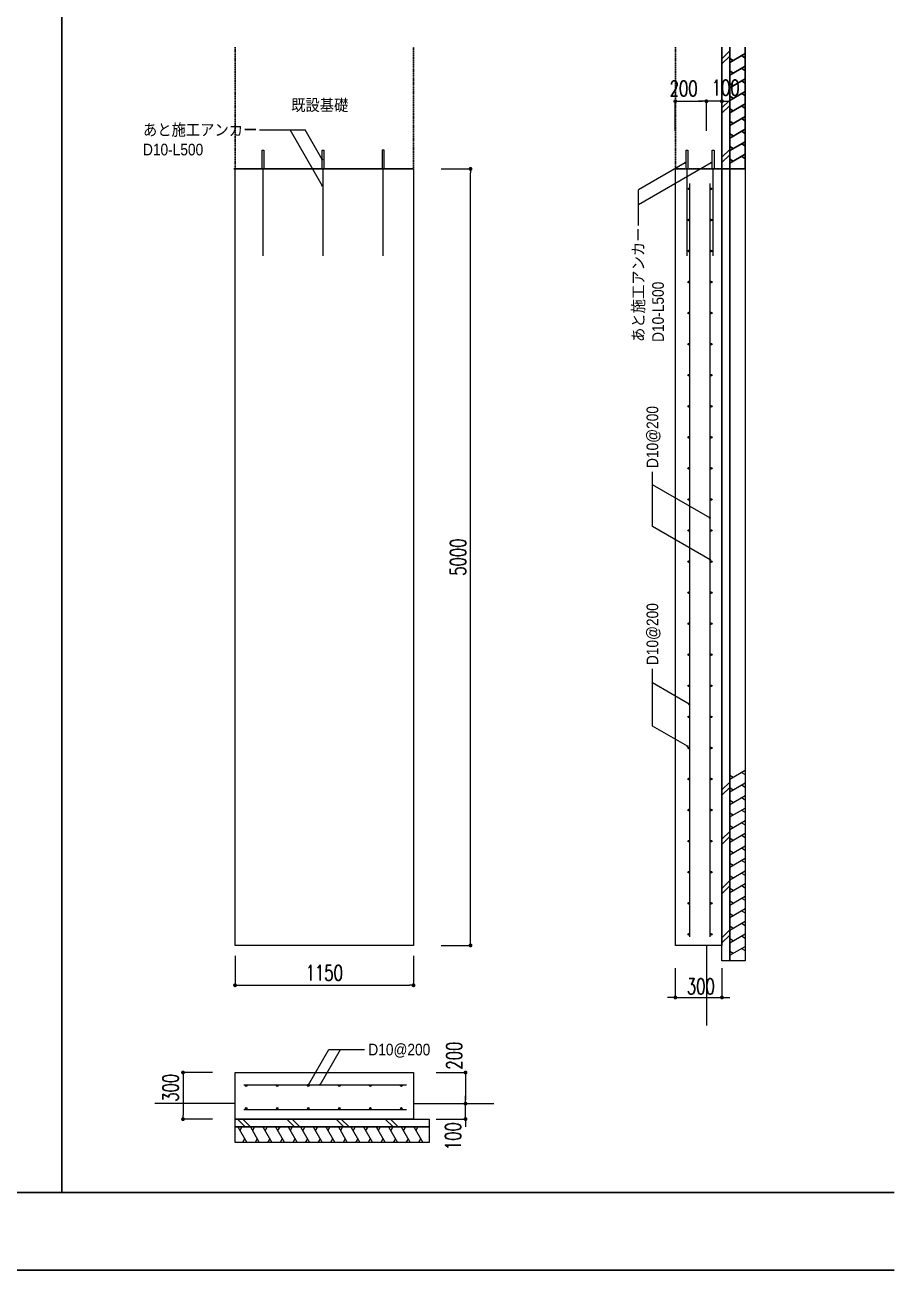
# Model space of a CAD drawing. Header units: millimetres. Extents: x 3721 to 423725, y 3529 to 115772.
# Drawn here: x 140860 to 163252, y 59682 to 91752 of the extents above; entities that cross this region are included whole.
import ezdxf
from ezdxf.enums import TextEntityAlignment as Align

# ---------------------------------------------------------------- set-up
doc = ezdxf.new("R2010")
doc.units = ezdxf.units.MM
doc.header["$LTSCALE"] = 0.2
doc.header["$PDMODE"] = 1
doc.linetypes.add('HIDDEN', pattern=[0.375, 0.25, -0.125])
doc.layers.get('Defpoints').update_dxf_attribs({"color": 40})
for name, color, linetype in [('0-1', 7, 'Continuous'), ('A_タイトル枠', 7, 'Continuous'), ('A_建築（下図）', 8, 'Continuous'), ('A_記述', 3, 'Continuous')]:
    doc.layers.add(name, color=color, linetype=linetype)
for name, color, linetype, lineweight, true_color in [('A_寸法', 1, 'Continuous', 9, 0xff0000), ('改修範囲', 1, 'Continuous', 9, 0xff0000), ('改修記述', 1, 'Continuous', 9, 0xff0000)]:
    doc.layers.add(name, color=color, linetype=linetype, lineweight=lineweight, true_color=true_color)
doc.styles.add('Dim', font='simplex.shx', dxfattribs={"width": 0.7, "bigfont": 'extfont2.shx'})
doc.styles.add('スタイル1', font='MS PGothic.ttf')
doc.dimstyles.new('1-200', dxfattribs={"dimscale": 200, "dimtxt": 3, "dimasz": 1, "dimexe": 1, "dimexo": 1, "dimgap": 1, "dimtad": 1, "dimdec": 0, "dimtxsty": 'Dim', "dimblk": 'DOT', "dimcen": 2.5, "dimadec": 0, "dimazin": 0, "dimtfac": 1, "dimtdec": 0, "dimtix": 1, "dimtmove": 2, "dimatfit": 3, "dimldrblk": '引出線', "dimfxl": 1, "dimlwd": -1, "dimlwe": -1, "dimarcsym": 0})

# ---------------------------------------------------------------- blocks, each defined once
blk = doc.blocks.new('_Dot')
at = {"color": 0, "linetype": 'ByBlock', "lineweight": -2}
blk.add_line((-0.5, 0), (-1, 0), dxfattribs=at)
at = {"color": 0, "linetype": 'ByBlock', "const_width": 0.5}
blk.add_lwpolyline([(-0.25, 0, 1), (0.25, 0, 1)], format="xyb", close=True, dxfattribs=at)
blk = doc.blocks.new('*D75')
at = {"layer": 'A_寸法', "color": 0, "transparency": 16777216}
for p, q in [((151582, 88044), (152340, 88044)), ((152340, 68144), (152340, 87944)), ((151582, 68044), (152340, 68044))]:
    blk.add_line(p, q, dxfattribs=at)
at = {"layer": 'Defpoints', "color": 0, "transparency": 16777216}
for p in [(151582, 88044), (152340, 88044), (151582, 68044)]:
    blk.add_point(p, dxfattribs=at)
at = {"layer": 'A_寸法', "color": 0, "transparency": 16777216, "xscale": 100, "yscale": 100, "zscale": 100}
for p, rotation in [((152340, 88044), 90), ((152340, 68044), 270)]:
    blk.add_blockref('_Dot', p, dxfattribs=dict(at, rotation=rotation))
at = {"layer": 'A_寸法', "color": 0, "transparency": 16777216, "insert": (152020, 78044), "char_height": 400, "attachment_point": 5, "rotation": 90, "style": 'Dim'}
blk.add_mtext('5000', dxfattribs=at)
blk = doc.blocks.new('引出線')
at = {"color": 0, "linetype": 'ByBlock'}
for points in [[(0, 0), (-1.96, -0.4)], [(-1, 0), (0, 0)]]:
    blk.add_lwpolyline(points, dxfattribs=at)
blk = doc.blocks.new('*D76')
at = {"layer": 'A_寸法', "color": 0, "transparency": 16777216}
for p, q in [((146274, 67776), (146274, 67018)), ((150870, 67776), (150870, 67018)), ((146374, 67018), (150770, 67018))]:
    blk.add_line(p, q, dxfattribs=at)
at = {"layer": 'Defpoints', "color": 0, "transparency": 16777216}
for p in [(146274, 67776), (150870, 67776), (150870, 67018)]:
    blk.add_point(p, dxfattribs=at)
at = {"layer": 'A_寸法', "color": 0, "transparency": 16777216, "xscale": 100, "yscale": 100, "zscale": 100, "rotation": 180}
blk.add_blockref('_Dot', (146274, 67018), dxfattribs=at)
at = {"layer": 'A_寸法', "color": 0, "transparency": 16777216, "xscale": 100, "yscale": 100, "zscale": 100}
blk.add_blockref('_Dot', (150870, 67018), dxfattribs=at)
at = {"layer": 'A_寸法', "color": 0, "transparency": 16777216, "insert": (148572, 67338), "char_height": 400, "attachment_point": 5, "style": 'Dim'}
blk.add_mtext('1150', dxfattribs=at)
blk = doc.blocks.new('*D77')
at = {"layer": 'A_寸法', "color": 0, "transparency": 16777216}
for p, q in [((145692, 64771), (144934, 64771)), ((144934, 64671), (144934, 63671)), ((145692, 63571), (144934, 63571))]:
    blk.add_line(p, q, dxfattribs=at)
at = {"layer": 'Defpoints', "color": 0, "transparency": 16777216}
for p in [(145692, 64771), (144934, 63571), (145692, 63571)]:
    blk.add_point(p, dxfattribs=at)
at = {"layer": 'A_寸法', "color": 0, "transparency": 16777216, "xscale": 100, "yscale": 100, "zscale": 100}
for p, rotation in [((144934, 64771), 90), ((144934, 63571), 270)]:
    blk.add_blockref('_Dot', p, dxfattribs=dict(at, rotation=rotation))
at = {"layer": 'A_寸法', "color": 0, "transparency": 16777216, "insert": (144614, 64377), "char_height": 400, "attachment_point": 5, "rotation": 90, "style": 'Dim'}
blk.add_mtext('300', dxfattribs=at)
blk = doc.blocks.new('*D96')
at = {"layer": 'A_寸法', "color": 0, "transparency": 16777216}
for p, q in [((151453, 64771), (152211, 64771)), ((152211, 64671), (152211, 64071)), ((151453, 63971), (152211, 63971))]:
    blk.add_line(p, q, dxfattribs=at)
at = {"layer": 'Defpoints', "color": 0, "transparency": 16777216}
for p in [(151453, 64771), (151453, 63971), (152211, 63971)]:
    blk.add_point(p, dxfattribs=at)
at = {"layer": 'A_寸法', "color": 0, "transparency": 16777216, "xscale": 100, "yscale": 100, "zscale": 100}
for p, rotation in [((152211, 64771), 90), ((152211, 63971), 270)]:
    blk.add_blockref('_Dot', p, dxfattribs=dict(at, rotation=rotation))
at = {"layer": 'A_寸法', "color": 0, "transparency": 16777216, "insert": (151919, 65204), "char_height": 400, "attachment_point": 5, "rotation": 90, "style": 'Dim'}
blk.add_mtext('200', dxfattribs=at)
blk = doc.blocks.new('*D97')
at = {"layer": 'A_寸法', "color": 0, "transparency": 16777216}
for p, q in [((152211, 64071), (152211, 64171)), ((151453, 63971), (152211, 63971)), ((152211, 63571), (152211, 63971)), ((151453, 63571), (152211, 63571)), ((152211, 63471), (152211, 63371))]:
    blk.add_line(p, q, dxfattribs=at)
at = {"layer": 'Defpoints', "color": 0, "transparency": 16777216}
for p in [(151453, 63971), (152211, 63971), (151453, 63571)]:
    blk.add_point(p, dxfattribs=at)
at = {"layer": 'A_寸法', "color": 0, "transparency": 16777216, "xscale": 100, "yscale": 100, "zscale": 100}
for p, rotation in [((152211, 63971), 270), ((152211, 63571), 90)]:
    blk.add_blockref('_Dot', p, dxfattribs=dict(at, rotation=rotation))
at = {"layer": 'A_寸法', "color": 0, "transparency": 16777216, "insert": (151891, 63131), "char_height": 400, "attachment_point": 5, "rotation": 90, "style": 'Dim'}
blk.add_mtext('100', dxfattribs=at)
blk = doc.blocks.new('*D98')
at = {"layer": 'A_寸法', "color": 0, "transparency": 16777216}
for p, q in [((157616, 67462), (157616, 66704)), ((158816, 67462), (158816, 66704)), ((157516, 66704), (157416, 66704)), ((157616, 66704), (158816, 66704)), ((158916, 66704), (159016, 66704))]:
    blk.add_line(p, q, dxfattribs=at)
at = {"layer": 'Defpoints', "color": 0, "transparency": 16777216}
for p in [(157616, 67462), (158816, 67462), (158816, 66704)]:
    blk.add_point(p, dxfattribs=at)
at = {"layer": 'A_寸法', "color": 0, "transparency": 16777216, "xscale": 100, "yscale": 100, "zscale": 100}
blk.add_blockref('_Dot', (157616, 66704), dxfattribs=at)
at = {"layer": 'A_寸法', "color": 0, "transparency": 16777216, "xscale": 100, "yscale": 100, "zscale": 100, "rotation": 180}
blk.add_blockref('_Dot', (158816, 66704), dxfattribs=at)
at = {"layer": 'A_寸法', "color": 0, "transparency": 16777216, "insert": (158273, 66989), "char_height": 400, "attachment_point": 5, "style": 'Dim'}
blk.add_mtext('300', dxfattribs=at)
blk = doc.blocks.new('*D99')
at = {"layer": 'A_寸法', "color": 0, "transparency": 16777216}
for p, q in [((157616, 89027), (157616, 89785)), ((157716, 89785), (158316, 89785)), ((158416, 89027), (158416, 89785))]:
    blk.add_line(p, q, dxfattribs=at)
at = {"layer": 'Defpoints', "color": 0, "transparency": 16777216}
for p in [(158416, 89785), (157616, 89027), (158416, 89027)]:
    blk.add_point(p, dxfattribs=at)
at = {"layer": 'A_寸法', "color": 0, "transparency": 16777216, "xscale": 100, "yscale": 100, "zscale": 100, "rotation": 180}
blk.add_blockref('_Dot', (157616, 89785), dxfattribs=at)
at = {"layer": 'A_寸法', "color": 0, "transparency": 16777216, "xscale": 100, "yscale": 100, "zscale": 100}
blk.add_blockref('_Dot', (158416, 89785), dxfattribs=at)
at = {"layer": 'A_寸法', "color": 0, "transparency": 16777216, "insert": (157829, 90114), "char_height": 400, "attachment_point": 5, "style": 'Dim'}
blk.add_mtext('200', dxfattribs=at)
blk = doc.blocks.new('*D100')
at = {"layer": 'A_寸法', "color": 0, "transparency": 16777216}
for p, q in [((158316, 89785), (158216, 89785)), ((158416, 89027), (158416, 89785)), ((158816, 89785), (158416, 89785)), ((158816, 89027), (158816, 89785)), ((158916, 89785), (159016, 89785))]:
    blk.add_line(p, q, dxfattribs=at)
at = {"layer": 'Defpoints', "color": 0, "transparency": 16777216}
for p in [(158416, 89785), (158416, 89027), (158816, 89027)]:
    blk.add_point(p, dxfattribs=at)
at = {"layer": 'A_寸法', "color": 0, "transparency": 16777216, "xscale": 100, "yscale": 100, "zscale": 100}
blk.add_blockref('_Dot', (158416, 89785), dxfattribs=at)
at = {"layer": 'A_寸法', "color": 0, "transparency": 16777216, "xscale": 100, "yscale": 100, "zscale": 100, "rotation": 180}
blk.add_blockref('_Dot', (158816, 89785), dxfattribs=at)
at = {"layer": 'A_寸法', "color": 0, "transparency": 16777216, "insert": (158915, 90134), "char_height": 400, "attachment_point": 5, "style": 'Dim'}
blk.add_mtext('100', dxfattribs=at)

msp = doc.modelspace()

# ---------------------------------------------------------------- hatches: boundary and pattern name
at = {"layer": '改修範囲', "transparency": 33554687}
h = msp.add_hatch(color=256, dxfattribs=at)
h.dxf.hatch_style = 1
h.paths.add_polyline_path([(148512.2, 88296.8, -0.5773503), (148532.4, 88285.1), (148518.9, 88285.1)])
h.paths.add_polyline_path([(148512.2, 88296.8), (148518.9, 88285.1), (148505.4, 88285.1, -0.2679492)])
h.paths.add_polyline_path([(148505.4, 88285.1), (148518.9, 88285.1), (148532.4, 88285.1, -1)])
h = msp.add_hatch(color=256, dxfattribs=at)
h.dxf.hatch_style = 1
h.paths.add_polyline_path([(157858.7, 88195.9, -0.5773503), (157870.3, 88216.1), (157870.3, 88202.7)])
h.paths.add_polyline_path([(157858.7, 88195.9), (157870.3, 88202.7), (157870.3, 88189.2, -0.2679492)])
h.paths.add_polyline_path([(157870.3, 88189.2), (157870.3, 88202.7), (157870.3, 88216.1, -1)])
h = msp.add_hatch(color=256, dxfattribs=at)
h.dxf.hatch_style = 1
h.paths.add_polyline_path([(158527.8, 88195.9, -0.5773503), (158539.4, 88216.1), (158539.4, 88202.7)])
h.paths.add_polyline_path([(158527.8, 88195.9), (158539.4, 88202.7), (158539.4, 88189.2, -0.2679492)])
h.paths.add_polyline_path([(158539.4, 88189.2), (158539.4, 88202.7), (158539.4, 88216.1, -1)])
h = msp.add_hatch(color=256, dxfattribs=at)
h.dxf.hatch_style = 1
h.paths.add_polyline_path([(148512.2, 87627.7, -0.5773503), (148532.4, 87616), (148518.9, 87616)])
h.paths.add_polyline_path([(148512.2, 87627.7), (148518.9, 87616), (148505.4, 87616, -0.2679492)])
h.paths.add_polyline_path([(148505.4, 87616), (148518.9, 87616), (148532.4, 87616, -1)])
h = msp.add_hatch(color=256, dxfattribs=at)
h.dxf.hatch_style = 1
h.paths.add_polyline_path([(158491.6, 79063.3, 0.5773503), (158503.2, 79043), (158503.2, 79056.5)])
h.paths.add_polyline_path([(158491.6, 79063.3), (158503.2, 79056.5), (158503.2, 79070, 0.2679492)])
h.paths.add_polyline_path([(158503.2, 79070), (158503.2, 79056.5), (158503.2, 79043, 1)])
h = msp.add_hatch(color=256, dxfattribs=at)
h.dxf.hatch_style = 1
h.paths.add_polyline_path([(158502.4, 77980.6, 0.5773503), (158514.1, 77960.3), (158514.1, 77973.8)])
h.paths.add_polyline_path([(158502.4, 77980.6), (158514.1, 77973.8), (158514.1, 77987.3, 0.2679492)])
h.paths.add_polyline_path([(158514.1, 77987.3), (158514.1, 77973.8), (158514.1, 77960.3, 1)])
h = msp.add_hatch(color=256, dxfattribs=at)
h.dxf.hatch_style = 1
h.paths.add_polyline_path([(157962.5, 74263.3, 0.5773503), (157974.1, 74243), (157974.1, 74256.5)])
h.paths.add_polyline_path([(157962.5, 74263.3), (157974.1, 74256.5), (157974.1, 74270, 0.2679492)])
h.paths.add_polyline_path([(157974.1, 74270), (157974.1, 74256.5), (157974.1, 74243, 1)])
h = msp.add_hatch(color=256, dxfattribs=at)
h.dxf.hatch_style = 1
h.paths.add_polyline_path([(157918.3, 73180.6, 0.5773503), (157930, 73160.3), (157930, 73173.8)])
h.paths.add_polyline_path([(157918.3, 73180.6), (157930, 73173.8), (157930, 73187.3, 0.2679492)])
h.paths.add_polyline_path([(157930, 73187.3), (157930, 73173.8), (157930, 73160.3, 1)])
h = msp.add_hatch(color=256, dxfattribs=at)
h.dxf.hatch_style = 1
h.paths.add_polyline_path([(148174.2, 64469.1, 0.5773503), (148153.9, 64457.5), (148167.4, 64457.5)])
h.paths.add_polyline_path([(148174.2, 64469.1), (148167.4, 64457.5), (148180.9, 64457.5, 0.2679492)])
h.paths.add_polyline_path([(148180.9, 64457.5), (148167.4, 64457.5), (148153.9, 64457.5, 1)])
h = msp.add_hatch(color=256, dxfattribs=at)
h.dxf.hatch_style = 1
h.paths.add_polyline_path([(148475.5, 64469.1, 0.5773503), (148455.2, 64457.5), (148468.7, 64457.5)])
h.paths.add_polyline_path([(148475.5, 64469.1), (148468.7, 64457.5), (148482.2, 64457.5, 0.2679492)])
h.paths.add_polyline_path([(148482.2, 64457.5), (148468.7, 64457.5), (148455.2, 64457.5, 1)])

# ---------------------------------------------------------------- linework, layer by layer
at = {"layer": '0-1', "color": 8, "linetype": 'Continuous'}
msp.add_line((150840.4, 88043.9), (146243.2, 88043.9), dxfattribs=at)
at = {"layer": 'A_タイトル枠', "linetype": 'Continuous'}
for p, q in [((141813, 115772.4), (141813, 61682.1)), ((163252, 61682.1), (118229.8, 61682.1)), ((163252, 59682.1), (118229.8, 59682.1))]:
    msp.add_line(p, q, dxfattribs=at)
at = {"layer": 'A_建築（下図）'}
for p, q in [((158816.3, 90880.6), (159016.3, 91080.6)), ((158816.3, 90745.2), (159016.3, 90945.2)), ((159016.3, 90780.4), (159416.3, 91011.4)), ((159016.3, 90888.5), (159109.8, 90834.5)), ((159321, 90956.4), (159416.3, 90901.4)), ((159016.3, 90456.6), (159416.3, 90687.5)), ((159016.3, 90564.6), (159109.8, 90510.6)), ((159321, 90632.5), (159416.3, 90577.5)), ((159016.3, 90132.7), (159416.3, 90363.6)), ((159016.3, 90240.8), (159109.8, 90186.7)), ((159321, 90308.6), (159416.3, 90253.6)), ((158816.3, 89611.7), (159016.3, 89811.7)), ((159016.3, 89808.8), (159416.3, 90039.8)), ((159016.3, 89916.9), (159109.8, 89862.9)), ((159321, 89984.8), (159416.3, 89929.8)), ((158816.3, 89476.3), (159016.3, 89676.3)), ((159016.3, 89485), (159416.3, 89715.9)), ((159016.3, 89593), (159109.8, 89539)), ((159321, 89660.9), (159416.3, 89605.9)), ((159016.3, 89161.1), (159416.3, 89392)), ((159016.3, 89269.2), (159109.8, 89215.1)), ((159321, 89337), (159416.3, 89282)), ((159016.3, 88837.2), (159416.3, 89068.2)), ((159016.3, 88945.3), (159109.8, 88891.3)), ((159321, 89013.2), (159416.3, 88958.2)), ((158816.3, 88342.8), (159016.3, 88542.8)), ((159016.3, 88513.4), (159416.3, 88744.3)), ((159016.3, 88621.4), (159109.8, 88567.4)), ((159321, 88689.3), (159416.3, 88634.3)), ((158816.3, 88207.4), (159016.3, 88407.4)), ((159016.3, 88189.5), (159416.3, 88420.4)), ((159016.3, 88297.6), (159109.8, 88243.5)), ((159321, 88365.4), (159416.3, 88310.4))]:
    msp.add_line(p, q, dxfattribs=at)
at = {"layer": 'A_建築（下図）', "linetype": 'HIDDEN', "ltscale": 30}
for points in [[(150870.5, 91178), (150870.5, 88043.9), (146274.5, 88043.9), (146274.5, 91178)], [(158816.3, 91178), (158816.3, 88043.9), (157616.3, 88043.9), (157616.3, 91178)]]:
    msp.add_lwpolyline(points, dxfattribs=at)
at = {"layer": 'A_建築（下図）'}
for points in [[(159016.3, 91178), (159016.3, 88043.9), (158816.3, 88043.9), (158816.3, 91178)], [(159416.3, 91178), (159416.3, 88043.9), (159016.3, 88043.9), (159016.3, 91178)]]:
    msp.add_lwpolyline(points, dxfattribs=at)
at = {"layer": '改修範囲'}
for p, q in [((146902.2, 89048.4), (148078.2, 89048.4)), ((148518.9, 87616), (147691.9, 89048.4)), ((148518.9, 88285.1), (148078.2, 89048.4)), ((157870.3, 88202.7), (156663.5, 87505.9)), ((158539.4, 88202.7), (156663.5, 87119.6)), ((146994.8, 85805.4), (146994.8, 88043.9)), ((148541.8, 85805.4), (148541.8, 88043.9)), ((150088.8, 85805.4), (150088.8, 88043.9)), ((157917.4, 85805.4), (157917.4, 88043.9)), ((158590.7, 85805.4), (158590.7, 88043.9)), ((157989.8, 68269.4), (157989.8, 87665.8)), ((158515.6, 68269.4), (158515.6, 87665.8)), ((156663.5, 86585.9), (156663.5, 87505.9)), ((157027.7, 78832), (157027.7, 80239.8)), ((158503.2, 79056.5), (157027.7, 79908.4)), ((158514.1, 77973.8), (157027.7, 78832)), ((157027.7, 73694.8), (157027.7, 75163.4)), ((157974.1, 74256.5), (157027.7, 74802.9)), ((157930, 73173.8), (157027.7, 73694.8)), ((159016.3, 72323.7), (159416.3, 72554.6)), ((159321, 72499.6), (159416.3, 72444.6)), ((158816.3, 72049.7), (159016.3, 72249.7)), ((159016.3, 72431.8), (159109.8, 72377.7)), ((159016.3, 71999.8), (159416.3, 72230.8)), ((159321, 72175.8), (159416.3, 72120.8)), ((158816.3, 71914.3), (159016.3, 72114.3)), ((159016.3, 72107.9), (159109.8, 72053.9)), ((159016.3, 71676), (159416.3, 71906.9)), ((159321, 71851.9), (159416.3, 71796.9)), ((159016.3, 71784), (159109.8, 71730)), ((159016.3, 71352.1), (159416.3, 71583)), ((159321, 71528), (159416.3, 71473)), ((159016.3, 71460.2), (159109.8, 71406.1)), ((159016.3, 71028.2), (159416.3, 71259.2)), ((159321, 71204.2), (159416.3, 71149.2)), ((158816.3, 70780.7), (159016.3, 70980.7)), ((159016.3, 71136.3), (159109.8, 71082.3)), ((159016.3, 70704.4), (159416.3, 70935.3)), ((159321, 70880.3), (159416.3, 70825.3)), ((158816.3, 70645.4), (159016.3, 70845.4)), ((159016.3, 70812.4), (159109.8, 70758.4)), ((159016.3, 70380.5), (159416.3, 70611.4)), ((159321, 70556.4), (159416.3, 70501.4)), ((159016.3, 70488.5), (159109.8, 70434.5)), ((159016.3, 70056.6), (159416.3, 70287.6)), ((159321, 70232.6), (159416.3, 70177.6)), ((159016.3, 70164.7), (159109.8, 70110.6)), ((159016.3, 69732.7), (159416.3, 69963.7)), ((158816.3, 69511.8), (159016.3, 69711.8)), ((159016.3, 69840.8), (159109.8, 69786.8)), ((159016.3, 69408.9), (159416.3, 69639.8)), ((159321, 69908.7), (159416.3, 69853.7)), ((158816.3, 69376.4), (159016.3, 69576.4)), ((159016.3, 69516.9), (159109.8, 69462.9)), ((159016.3, 69085), (159416.3, 69316)), ((159321, 69584.8), (159416.3, 69529.8)), ((159016.3, 69193.1), (159109.8, 69139)), ((159016.3, 68761.1), (159416.3, 68992.1)), ((159321, 69261), (159416.3, 69205.9)), ((159016.3, 68869.2), (159109.8, 68815.2)), ((159016.3, 68437.3), (159416.3, 68668.2)), ((159321, 68937.1), (159416.3, 68882.1)), ((158816.3, 68242.9), (159016.3, 68442.9)), ((159016.3, 68545.3), (159109.8, 68491.3)), ((159016.3, 68113.4), (159416.3, 68344.3)), ((159321, 68613.2), (159416.3, 68558.2)), ((158416.3, 68043.9), (158416.3, 65977.8)), ((158816.3, 68107.5), (159016.3, 68307.5)), ((159016.3, 68221.5), (159109.8, 68167.4)), ((159016.3, 67789.5), (159416.3, 68020.5)), ((159321, 68289.3), (159416.3, 68234.3)), ((159016.3, 67897.6), (159109.8, 67843.6)), ((159321, 67965.5), (159416.3, 67910.5)), ((148167.4, 64457.5), (148688.4, 65359.7)), ((148468.7, 64457.5), (148989.7, 65359.7)), ((148688.4, 65359.7), (149607.1, 65359.7)), ((146499.9, 64456.8), (150692.3, 64456.8)), ((146274.5, 63971.2), (144208.4, 63971.2)), ((150870.5, 63971.2), (152936.5, 63971.2)), ((146338.1, 63571.2), (146538.1, 63371.2)), ((146473.5, 63571.2), (146673.5, 63371.2)), ((146499.9, 63817.8), (150692.3, 63817.8)), ((147607, 63571.2), (147807, 63371.2)), ((147742.4, 63571.2), (147942.4, 63371.2)), ((148875.9, 63571.2), (149075.9, 63371.2)), ((149011.3, 63571.2), (149211.3, 63371.2)), ((150144.8, 63571.2), (150344.8, 63371.2)), ((150280.2, 63571.2), (150480.2, 63371.2)), ((146344, 63371.2), (146574.9, 62971.2)), ((146452, 63371.2), (146398, 63277.6)), ((146667.8, 63371.2), (146898.8, 62971.2)), ((146775.9, 63371.2), (146721.9, 63277.6)), ((146991.7, 63371.2), (147222.6, 62971.2)), ((147099.8, 63371.2), (147045.7, 63277.6)), ((147315.6, 63371.2), (147546.5, 62971.2)), ((147423.6, 63371.2), (147369.6, 63277.6)), ((147639.4, 63371.2), (147870.4, 62971.2)), ((147747.5, 63371.2), (147693.5, 63277.6)), ((147963.3, 63371.2), (148194.2, 62971.2)), ((148071.4, 63371.2), (148017.3, 63277.6)), ((148287.2, 63371.2), (148518.1, 62971.2)), ((148395.2, 63371.2), (148341.2, 63277.6)), ((148611, 63371.2), (148842, 62971.2)), ((148719.1, 63371.2), (148665.1, 63277.6)), ((148934.9, 63371.2), (149165.9, 62971.2)), ((149043, 63371.2), (148988.9, 63277.6)), ((149258.8, 63371.2), (149489.7, 62971.2)), ((149366.8, 63371.2), (149312.8, 63277.6)), ((149582.6, 63371.2), (149813.6, 62971.2)), ((149690.7, 63371.2), (149636.7, 63277.6)), ((149906.5, 63371.2), (150137.5, 62971.2)), ((150014.6, 63371.2), (149960.5, 63277.6)), ((150230.4, 63371.2), (150461.3, 62971.2)), ((150338.4, 63371.2), (150284.4, 63277.6)), ((150554.3, 63371.2), (150785.2, 62971.2)), ((150662.3, 63371.2), (150608.3, 63277.6)), ((150878.1, 63371.2), (151109.1, 62971.2)), ((150986.2, 63371.2), (150932.2, 63277.6)), ((146519.9, 63066.4), (146464.9, 62971.2)), ((146843.8, 63066.4), (146788.8, 62971.2)), ((147167.6, 63066.4), (147112.6, 62971.2)), ((147491.5, 63066.4), (147436.5, 62971.2)), ((147815.4, 63066.4), (147760.4, 62971.2)), ((148139.2, 63066.4), (148084.2, 62971.2)), ((148463.1, 63066.4), (148408.1, 62971.2)), ((148787, 63066.4), (148732, 62971.2)), ((149110.8, 63066.4), (149055.8, 62971.2)), ((149434.7, 63066.4), (149379.7, 62971.2)), ((149758.6, 63066.4), (149703.6, 62971.2)), ((150082.5, 63066.4), (150027.5, 62971.2)), ((150406.3, 63066.4), (150351.3, 62971.2)), ((150730.2, 63066.4), (150675.2, 62971.2)), ((151054.1, 63066.4), (150999.1, 62971.2))]:
    msp.add_line(p, q, dxfattribs=at)
for points in [[(146971.9, 88043.9), (146971.9, 88526.4), (147017.7, 88526.4), (147017.7, 88043.9)], [(148518.9, 88043.9), (148518.9, 88526.4), (148564.7, 88526.4), (148564.7, 88043.9)], [(150111.7, 88043.9), (150111.7, 88526.4), (150065.9, 88526.4), (150065.9, 88043.9)], [(157894.4, 88043.9), (157894.4, 88526.4), (157940.3, 88526.4), (157940.3, 88043.9)], [(158567.8, 88043.9), (158567.8, 88526.4), (158613.6, 88526.4), (158613.6, 88043.9)], [(150870.5, 68043.9), (146274.5, 68043.9), (146274.5, 88043.9), (150870.5, 88043.9)], [(158816.3, 88043.9), (158816.3, 68043.9), (157616.3, 68043.9), (157616.3, 88043.9)], [(158816.3, 67643.9), (158816.3, 88043.9), (159016.3, 88043.9), (159016.3, 67643.9)], [(159016.3, 67643.9), (159016.3, 88043.9), (159416.3, 88043.9), (159416.3, 67643.9)], [(150870.5, 63571.2), (146274.5, 63571.2), (146274.5, 64771.2), (150870.5, 64771.2)], [(146274.5, 63571.2), (151270.5, 63571.2), (151270.5, 63371.2), (146274.5, 63371.2)], [(146274.5, 63371.2), (151270.5, 63371.2), (151270.5, 62971.2), (146274.5, 62971.2)]]:
    msp.add_lwpolyline(points, close=True, dxfattribs=at)
for centre, radius in [((148518.9, 88285.1), 13.5), ((157870.3, 88202.7), 13.5), ((158539.4, 88202.7), 13.5), ((148518.9, 87616), 13.5), ((157957.6, 87529.9), 20), ((158541.7, 87529.9), 20), ((157957.6, 86729.9), 20), ((158541.7, 86729.9), 20), ((157957.6, 85929.9), 20), ((158541.7, 85929.9), 20), ((157957.6, 85129.9), 20), ((158541.7, 85129.9), 20), ((157957.6, 84329.9), 20), ((158541.7, 84329.9), 20), ((157957.6, 83529.9), 20), ((158541.7, 83529.9), 20), ((157957.6, 82729.9), 20), ((158541.7, 82729.9), 20), ((157957.6, 81929.9), 20), ((158541.7, 81929.9), 20), ((157957.6, 81129.9), 20), ((158541.7, 81129.9), 20), ((157957.6, 80329.9), 20), ((158541.7, 80329.9), 20), ((157957.6, 79529.9), 20), ((158541.7, 79529.9), 20), ((158503.2, 79056.5), 13.5), ((157957.6, 78729.9), 20), ((158541.7, 78729.9), 20), ((157957.6, 77929.9), 20), ((158514.1, 77973.8), 13.5), ((158541.7, 77929.9), 20), ((157957.6, 77129.9), 20), ((158541.7, 77129.9), 20), ((157957.6, 76329.9), 20), ((158541.7, 76329.9), 20), ((157957.6, 75529.9), 20), ((158541.7, 75529.9), 20), ((157957.6, 74729.9), 20), ((158541.7, 74729.9), 20), ((157974.1, 74256.5), 13.5), ((157957.6, 73929.9), 20), ((158541.7, 73929.9), 20), ((157930, 73173.8), 13.5), ((157957.6, 73129.9), 20), ((158541.7, 73129.9), 20), ((157957.6, 72329.9), 20), ((158541.7, 72329.9), 20), ((157957.6, 71529.9), 20), ((158541.7, 71529.9), 20), ((157957.6, 70729.9), 20), ((158541.7, 70729.9), 20), ((157957.6, 69929.9), 20), ((158541.7, 69929.9), 20), ((157957.6, 69129.9), 20), ((158541.7, 69129.9), 20), ((157957.6, 68329.9), 20), ((158541.7, 68329.9), 20), ((148167.4, 64457.5), 13.5), ((148468.7, 64457.5), 13.5), ((146560.4, 64429.8), 20), ((147360.4, 64429.8), 20), ((148160.4, 64429.8), 20), ((148960.4, 64429.8), 20), ((149760.4, 64429.8), 20), ((150560.4, 64429.8), 20), ((146560.4, 63845.7), 20), ((147360.4, 63845.7), 20), ((148160.4, 63845.7), 20), ((148960.4, 63845.7), 20), ((149760.4, 63845.7), 20), ((150560.4, 63845.7), 20)]:
    msp.add_circle(centre, radius, dxfattribs=at)

# ---------------------------------------------------------------- texts
at = {"layer": 'A_記述', "style": 'スタイル1', "width": 0.9}
msp.add_text('既設基礎', height=300, dxfattribs=at).set_placement((147718.9, 89687), align=Align.MIDDLE_LEFT)
at = {"layer": '改修記述', "style": 'スタイル1', "width": 0.9}
for s, p in [('あと施工アンカー', (143902.5, 89050.7)), ('D10-L500', (143902.5, 88541.4)), ('D10@200', (149707.2, 65362))]:
    msp.add_text(s, height=300, dxfattribs=at).set_placement(p, align=Align.MIDDLE_LEFT)
for s, p in [('あと施工アンカー', (156661.2, 83586.3)), ('D10-L500', (157170.5, 83586.3)), ('D10@200', (157025.5, 80339.8)), ('D10@200', (157025.5, 75263.4))]:
    msp.add_text(s, height=300, rotation=90, dxfattribs=at).set_placement(p, align=Align.MIDDLE_LEFT)

# ---------------------------------------------------------------- dimensions: what is measured, and where the dimension line sits
at = {"layer": 'A_寸法'}
for base, p1, p2, picture, middle in [((158416.3, 89784.6), (157616.3, 89026.6), (158416.3, 89026.6), '*D99', (157829.2, 90113.9)), ((158816.3, 66703.8), (157616.3, 67461.8), (158816.3, 67461.8), '*D98', (158272.7, 66989.3))]:
    dim = msp.add_linear_dim(base=base, p1=p1, p2=p2, dimstyle='1-200', override={"dimtxt": 2, "dimasz": 0.5, "dimexe": 0, "dimexo": 0, "dimgap": 0.6, "dimlfac": 0.25}, dxfattribs=at)
    dim.commit()
    dim.dimension.update_dxf_attribs({"geometry": picture, "text_midpoint": middle, "dimtype": 160})
for base, p1, p2, angle, picture, middle in [((158416.3, 89784.6), (158816.3, 89026.6), (158416.3, 89026.6), 180, '*D100', (158914.8, 90134.3)), ((152210.5, 63971.2), (151452.6, 64771.2), (151452.6, 63971.2), 270, '*D96', (151919.4, 65203.6)), ((144934.4, 63571.2), (145692.4, 64771.2), (145692.4, 63571.2), 270, '*D77', (144614.4, 64377)), ((152210.5, 63971.2), (151452.6, 63571.2), (151452.6, 63971.2), 90, '*D97', (151890.5, 63131.4))]:
    dim = msp.add_linear_dim(base=base, p1=p1, p2=p2, angle=angle, dimstyle='1-200', override={"dimtxt": 2, "dimasz": 0.5, "dimexe": 0, "dimexo": 0, "dimgap": 0.6, "dimlfac": 0.25}, dxfattribs=at)
    dim.commit()
    dim.dimension.update_dxf_attribs({"geometry": picture, "text_midpoint": middle, "dimtype": 160})
dim = msp.add_linear_dim(base=(152339.5, 88043.9), p1=(151581.5, 68043.9), p2=(151581.5, 88043.9), angle=90, dimstyle='1-200', override={"dimtxt": 2, "dimasz": 0.5, "dimexe": 0, "dimexo": 0, "dimgap": 0.6, "dimlfac": 0.25}, dxfattribs=at)
dim.commit()
dim.dimension.update_dxf_attribs({"geometry": '*D75', "text_midpoint": (152019.5, 78043.9)})
dim = msp.add_linear_dim(base=(150870.5, 67018.3), p1=(146274.5, 67776.3), p2=(150870.5, 67776.3), text='1150', dimstyle='1-200', override={"dimtxt": 2, "dimasz": 0.5, "dimexe": 0, "dimexo": 0, "dimgap": 0.6, "dimlfac": 0.25}, dxfattribs=at)
dim.commit()
dim.dimension.update_dxf_attribs({"geometry": '*D76', "text_midpoint": (148572.5, 67338.3)})

doc.saveas('drawing.dxf')
